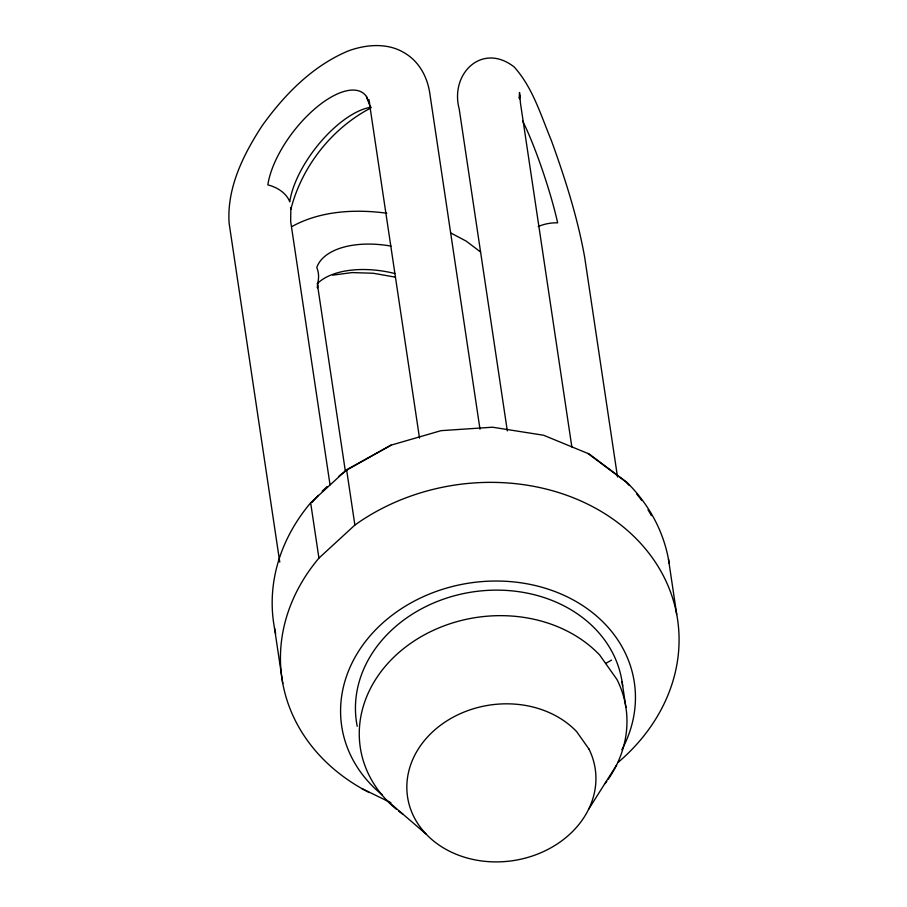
<?xml version="1.0" encoding="UTF-8"?>
<svg xmlns="http://www.w3.org/2000/svg" width="907" height="907" viewBox="0 0 907 907"><rect width="100%" height="100%" fill="white"/><g stroke="black" fill="none" stroke-linecap="round" stroke-linejoin="round"><path stroke-width="1.36" d="M290.852 207.578L290.659 221.331L330.035 484.86M519.246 97.537L519.518 92.457L520.505 103.443L571.852 446.981M317.393 287.893L317.552 285.206L345.352 471.221M317.518 287.916L318.096 281.215A30.555 25.781 18.9 0 0 316.792 267.486A73.127 39.035 12.1 0 1 390.996 246.103M519.371 98.886L520.142 95.326L519.28 97.865M290.83 209.415C301.623 166.775 331.713 128.306 370.804 108.001M588.564 809.373L616.556 765.1M275.649 633.63A200.005 165.811 -8.5 0 1 310.659 502.807L346.61 469.758L391.076 445.144L441.017 430.666L492.524 427.208L543.588 435.247L589.221 454.01L626.839 482.286A200.005 165.811 -8.5 0 1 669.173 563.281M369.308 792.571A200.005 165.811 -8.5 0 1 318.924 558.111L354.875 525.062A200.005 165.811 -8.5 0 1 629.356 532.16A200.005 165.811 -8.5 0 1 618.03 762.458M292.224 226.376C320.749 210.741 355.147 208.995 386.813 213.213M605.649 663.482L611.545 660.092M391.076 445.144L347.642 469.577A198.055 164.19 -8.5 0 0 338.719 476.379M332.699 275.161L351.984 272.588L373.196 273.245L394.874 277.077M362.018 788.659L390.894 802.718M450.484 232.816L466.198 241.115L480.631 252.044M587.872 453.455L625.218 481.368A198.055 164.19 -8.5 0 1 629.163 485.404M386.552 800.087L426.12 834.089M371.224 107.219A73.127 32.006 -52.3 0 0 289.752 201.808A30.555 21.711 8.2 0 0 267.86 184.892A73.127 32.006 -52.3 0 1 312.666 110.699A73.127 32.006 -52.3 0 1 366.428 96.448L370.033 106.176M668.47 559.177L676.735 614.481M617.52 476.946L584.698 257.395C577.555 217.431 565.152 178.622 551.365 140.517C540.833 115.234 532.84 87.673 514.133 66.937C482.15 41.949 449.668 73.682 459.225 109.089L507.319 430.893M622.089 681.826L625.898 707.358M479.996 429.204L429.975 94.532C427.719 77.254 419.091 60.939 403.422 52.311C386.767 42.584 365.51 44.5 347.993 51.053C312.246 66.132 284.39 94.702 262.123 125.778C243.348 154.564 226.795 187.76 229.097 223.065L279.764 562.113M368.888 99.441L419.51 438.149M346.61 469.758L354.875 525.062M310.659 502.807L318.924 558.111M274.515 628.188L282.78 683.493M382.3 794.94A147.943 122.649 -8.5 0 1 373.117 632.451A147.943 122.649 -8.5 0 1 565.707 596.114A147.943 122.649 -8.5 0 1 621.862 749.726M608.348 779.102A134.315 111.357 -8.5 0 0 617.009 679.558L599.674 655.024A134.315 111.357 -8.5 0 0 406.177 646.6A134.315 111.357 -8.5 0 0 396.438 809.293M606.76 781.369A134.315 111.357 -8.5 0 1 605.116 783.591M403.014 814.339A134.315 111.357 -8.5 0 1 398.581 811.017M357.222 726.303A134.315 111.357 -8.5 0 1 472.422 591.965A134.315 111.357 -8.5 0 1 622.621 685.93M312.133 502.376A198.055 164.19 -8.5 0 1 318.402 495.29M322.189 491.322A198.055 164.19 -8.5 0 1 327.144 486.481M636.623 493.884A198.055 164.19 -8.5 0 1 641.771 500.551M647.972 509.757A198.055 164.19 -8.5 0 1 651.441 515.641M369.682 102.842A30.555 27.221 -35 0 1 366.428 96.448M317.042 283.925A73.127 39.035 12.1 0 1 394.896 273.54M538.236 226.535A30.555 20.135 -12.5 0 1 557.658 222.839A73.127 8.333 71.7 0 0 522.591 120.994M588.892 748.955L576.648 731.632A94.872 78.648 -8.5 0 0 417.708 749.964A94.872 78.648 -8.5 0 0 496.832 861.899A94.872 78.648 -8.5 0 0 588.892 748.955"/></g></svg>
